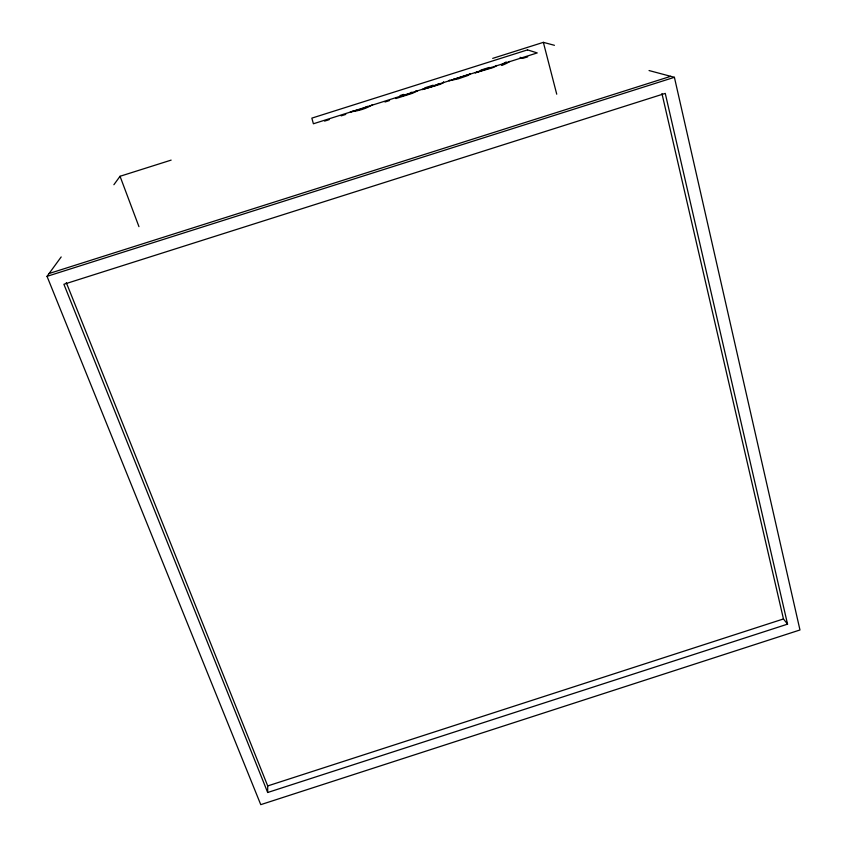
<?xml version="1.0" encoding="UTF-8"?>
<svg xmlns="http://www.w3.org/2000/svg" width="847" height="847" viewBox="0 0 847 847"><rect width="100%" height="100%" fill="white"/><g stroke="black" fill="none" stroke-linecap="round" stroke-linejoin="round"><path stroke-width="1.27" d="M267.673 792.496L63.896 284.264L665.255 93.403L787.551 624.144L267.673 792.496L267.705 785.931L66.288 282.602M496.416 65.463L496.215 65.854A12.25 1.408 -16.7 0 1 492.816 67.665L475.209 72.831L491.228 67.464M649.046 70.545L674.403 77.31L799.97 629.977L260.76 804.65L47.03 276.344L61.175 256.948M113.89 184.72L120.041 176.282L171.136 160.115M439.201 83.525L435.379 85.547L422.325 89.57L439.837 84.435A12.207 1.419 -17 0 0 443.468 82.551L443.489 81.746M372.564 104.615C366.137 108.84 357.995 111.021 350.393 111.857L361.362 109.051L367.831 106.288M449.598 80.116L449.079 80.751L458.301 78.835L468.031 75.447L470.149 73.975L453.685 79.332L454.67 78.655M509.693 61.397C506.813 63.864 494.923 68.501 506.21 61.958M267.705 785.931L783.454 618.956L787.551 624.144M492.7 58.379L543.361 42.35L554.436 45.304M403.627 94.419L400.07 95.552L400.61 96.082C401.923 96.346 415.972 91.984 411.017 92.334M424.728 87.866L433.135 85.198M480.905 70.079L489.301 67.432M324.592 121.11L329.187 119.649M341.15 115.87L345.745 114.419M384.983 102L389.578 100.539M527.692 56.834L522.917 58.337L520.111 57.352M49.094 273.517L670.708 76.325M47.03 276.344L674.403 77.31M415.941 90.767L417.179 91.063L412.531 93.265L395.824 98.559L396.163 97.649M120.041 176.282L138.95 226.647M543.361 42.35L556.733 94.197M661.941 93.551L783.454 618.956M527.522 49.888L311.844 118.125L313.401 123.768L537.231 52.927L527.522 49.888"/></g></svg>
